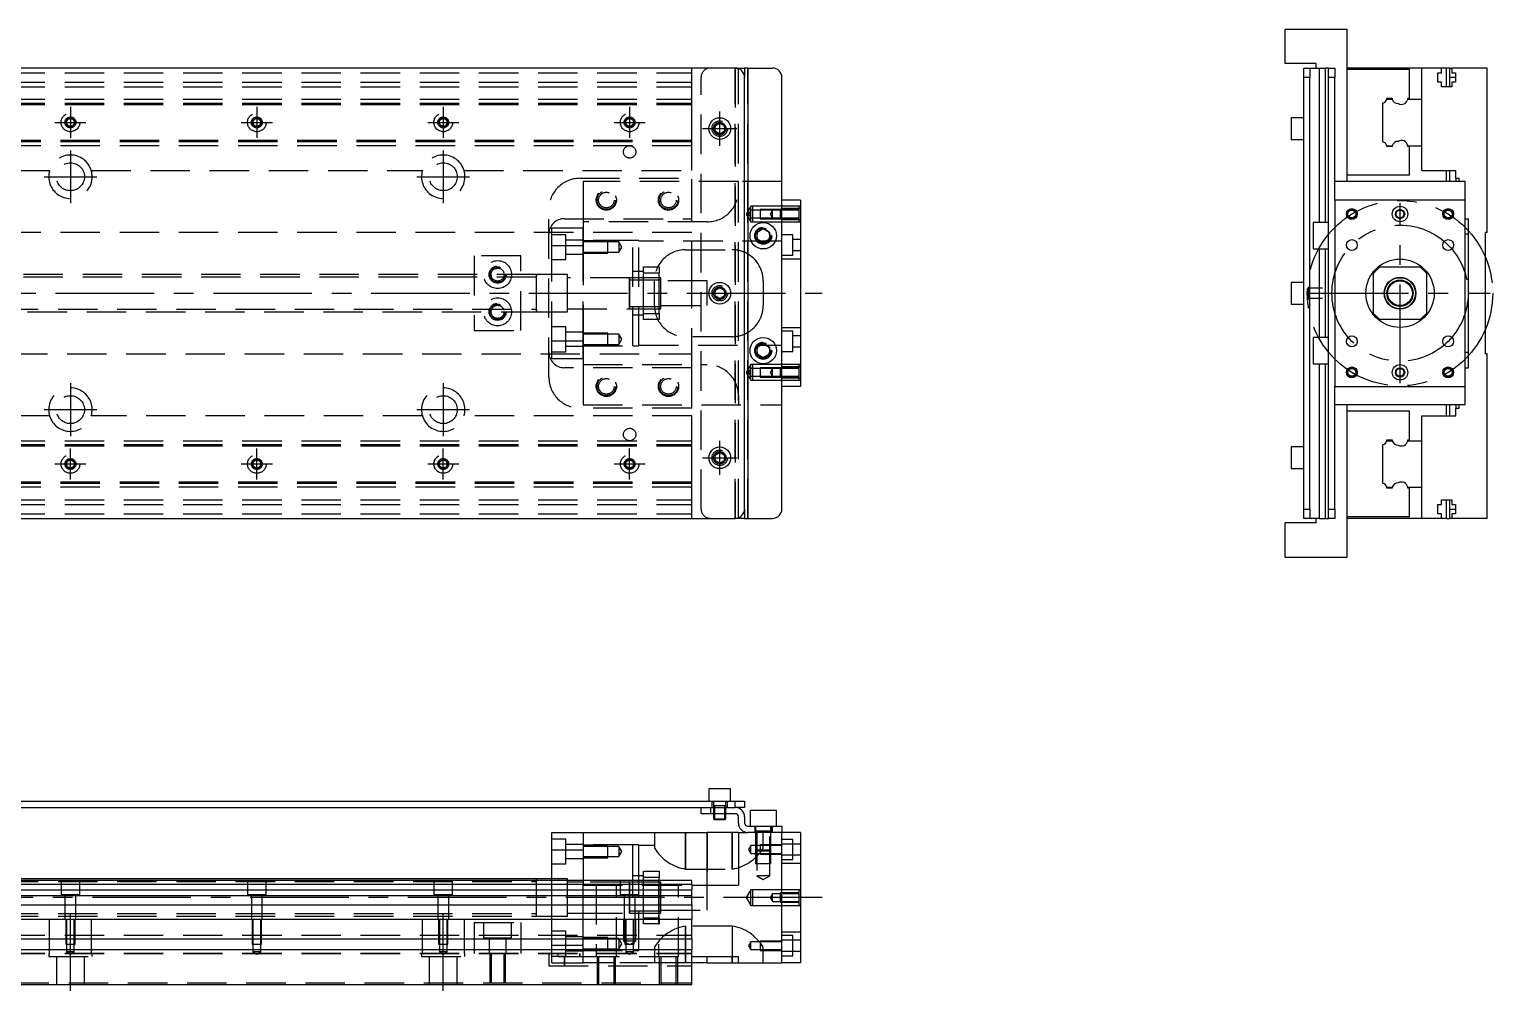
# Model space of a CAD drawing. Extents: x -5 to 915, y -264 to 87.
# Drawn here: x 443.7 to 914.8, y -224.6 to 85 of the extents above; entities that cross this region are included whole.
import ezdxf

# ---------------------------------------------------------------- set-up
doc = ezdxf.new("R2010")
doc.units = 0
doc.linetypes.add('CENTER', pattern=[50.8, 31.75, -6.35, 6.35, -6.35])
doc.linetypes.add('DASHED', pattern=[19.05, 12.7, -6.35])
doc.layers.get('0').update_dxf_attribs({"linetype": 'CONTINUOUS'})
doc.layers.add('CENTER', color=1, linetype='CENTER')

msp = doc.modelspace()

# ---------------------------------------------------------------- linework, layer by layer
at = {"color": 7, "linetype": 'CONTINUOUS'}
for p, q in [((847.97, 74), (847.97, 85)), ((847.97, 85), (867.97, 85)), ((867.97, 36), (867.97, 85)), ((671, 72.5), (3, 72.5)), ((671, 72.5), (674, 72.5)), ((674, 72.5), (674, 69.5)), ((675, 72.5), (674, 72.5)), ((675, 72.5), (675, -72.5)), ((675, 72.5), (683, 72.5)), ((857.97, 74), (847.97, 74)), ((853.97, 72.5), (855.97, 72.5)), ((853.97, 69.5), (853.97, 72.5)), ((855.97, 72.5), (855.97, 69.5)), ((855.97, 72.5), (858.97, 72.5)), ((857.97, 72.5), (857.97, 74)), ((858.97, 72.5), (858.97, 22.75)), ((858.97, 72.5), (860.97, 72.5)), ((860.97, 22.75), (860.97, 72.5)), ((861.97, 72.5), (860.97, 72.5)), ((861.97, 72.5), (863.97, 72.5)), ((861.97, 69.5), (861.97, 72.5)), ((863.97, 72.5), (863.97, 69.5)), ((891.97, 72.5), (867.97, 72.5)), ((887.97, 72), (867.97, 72)), ((887.97, 62.8), (887.97, 72)), ((898.27, 72.5), (891.97, 72.5)), ((891.97, 62.5), (891.97, 72.5)), ((897.12, 71), (898.27, 71)), ((897.12, 68), (897.12, 71)), ((899.97, 72.5), (898.27, 72.5)), ((898.27, 71), (898.27, 72.5)), ((899.97, 66.5), (899.97, 72.5)), ((900.97, 72.5), (899.97, 72.5)), ((900.97, 72.5), (901.67, 72.5)), ((900.97, 69.5), (900.97, 72.5)), ((901.67, 72.5), (901.67, 71)), ((912.97, 72.5), (901.67, 72.5)), ((901.67, 71), (902.82, 71)), ((902.82, 71), (902.82, 68)), ((912.97, 19.5), (912.97, 72.5)), ((674, -69.5), (674, 69.5)), ((686, -69.5), (686, 69.5)), ((855.97, 69.5), (853.97, 69.5)), ((853.97, -69.5), (853.97, 69.5)), ((855.97, -69.5), (855.97, 69.5)), ((863.97, 69.5), (861.97, 69.5)), ((861.97, -69.5), (861.97, 69.5)), ((863.97, 36), (863.97, 69.5)), ((898.27, 68), (897.12, 68)), ((898.27, 66.5), (898.27, 68)), ((901.67, 66.5), (898.27, 66.5)), ((902.82, 69.5), (900.97, 69.5)), ((900.97, 66.5), (900.97, 69.5)), ((901.67, 68), (901.67, 66.5)), ((902.82, 68), (901.67, 68)), ((879.47, 48.75), (879.47, 61.25)), ((880.72, 62.5), (882.5, 62.5)), ((880.77, 62.8), (882.47, 62.8)), ((887.45, 62.5), (891.97, 62.5)), ((887.47, 62.8), (887.97, 62.8)), ((891.97, 47.5), (891.97, 62.5)), ((891.97, 47.5), (891.97, 62.5)), ((664.5, 53.87), (666, 54.73)), ((664.5, 52.13), (664.5, 53.87)), ((666, 51.27), (664.5, 52.13)), ((666, 54.73), (667.5, 53.87)), ((667.5, 52.13), (666, 51.27)), ((667.5, 53.87), (667.5, 52.13)), ((849.97, 56.5), (849.97, 53)), ((853.97, 56.5), (849.97, 56.5)), ((849.97, 53), (849.97, 49.5)), ((849.97, 49.5), (853.97, 49.5)), ((880.72, 47.5), (882.5, 47.5)), ((882.47, 47.2), (880.77, 47.2)), ((887.45, 47.5), (891.97, 47.5)), ((887.97, 47.2), (887.47, 47.2)), ((887.97, 38), (887.97, 47.2)), ((891.97, 39.5), (891.97, 47.5)), ((887.97, 38), (867.97, 38)), ((891.97, 39.5), (902.97, 39.5)), ((899.97, 36), (899.97, 39.5)), ((900.97, 36), (900.97, 39.5)), ((902.97, 37), (902.97, 39.5)), ((686, -36), (686, 36)), ((863.97, 30), (863.97, 36)), ((863.97, 30), (863.97, 36)), ((905.97, 36), (863.97, 36)), ((902.97, 37), (903.97, 37)), ((902.97, 37), (902.97, 36)), ((903.97, 36), (903.97, 37)), ((905.97, 30), (905.97, 36)), ((692, 30), (686, 30)), ((692, 30), (692, -30)), ((863.97, 30), (863.97, -30)), ((905.97, 30), (863.97, 30)), ((905.97, -30), (905.97, 30)), ((905.97, 24), (906.97, 24)), ((906.97, -24), (906.97, 24)), ((678, 19.65), (680, 20.81)), ((678, 17.35), (678, 19.65)), ((680, 20.81), (682, 19.65)), ((682, 19.65), (682, 17.35)), ((856.97, 22.75), (856.97, 18.5)), ((861.97, 22.75), (856.97, 22.75)), ((906.97, 19), (905.97, 19)), ((912.47, -19.5), (912.47, 19.5)), ((912.97, 19.5), (912.47, 19.5)), ((680, 16.19), (678, 17.35)), ((682, 17.35), (680, 16.19)), ((856.97, 18.5), (856.97, 14.25)), ((856.97, 14.25), (861.97, 14.25)), ((858.97, 14.25), (858.97, -14.25)), ((860.97, -14.25), (860.97, 14.25)), ((607, -6), (607, 6)), ((878.47, 8.5), (876.47, 6.5)), ((876.47, -6.5), (876.47, 6.5)), ((878.47, 8.5), (891.47, 8.5)), ((893.47, 6.5), (891.47, 8.5)), ((893.47, 6.5), (893.47, -6.5)), ((664.5, 0.87), (666, 1.73)), ((664.5, -0.87), (664.5, 0.87)), ((666, 1.73), (667.5, 0.87)), ((667.5, 0.87), (667.5, -0.87)), ((849.97, 3.5), (849.97, 0)), ((853.97, 3.5), (849.97, 3.5)), ((849.97, 0), (849.97, -3.5)), ((855.37, 2), (855.37, 1.65)), ((855.37, 2), (855.37, 0)), ((855.37, 2), (855.37, -2)), ((855.37, 1.65), (855.37, 0)), ((855.97, 1.65), (855.37, 1.65)), ((855.37, 0), (855.37, -1.42)), ((857.97, 1.65), (855.97, 1.65)), ((859.97, 1.65), (857.97, 1.65)), ((666, -1.73), (664.5, -0.87)), ((667.5, -0.87), (666, -1.73)), ((849.97, -3.5), (853.97, -3.5)), ((855.37, -1.42), (855.37, -2)), ((855.37, -1.65), (855.97, -1.65)), ((855.97, -1.65), (857.97, -1.65)), ((857.97, -1.65), (859.97, -1.65)), ((876.47, -6.5), (878.47, -8.5)), ((891.47, -8.5), (878.47, -8.5)), ((891.47, -8.5), (893.47, -6.5)), ((678, -17.35), (680, -16.19)), ((678, -19.65), (678, -17.35)), ((680, -16.19), (682, -17.35)), ((682, -17.35), (682, -19.65)), ((856.97, -14.25), (856.97, -18.5)), ((861.97, -14.25), (856.97, -14.25)), ((856.97, -18.5), (856.97, -22.75)), ((680, -20.81), (678, -19.65)), ((682, -19.65), (680, -20.81)), ((856.97, -22.75), (861.97, -22.75)), ((858.97, -22.75), (858.97, -72.5)), ((860.97, -72.5), (860.97, -22.75)), ((905.97, -19), (906.97, -19)), ((912.97, -19.5), (912.47, -19.5)), ((912.97, -72.5), (912.97, -19.5)), ((905.97, -24), (906.97, -24)), ((692, -30), (686, -30)), ((863.97, -36), (863.97, -30)), ((863.97, -30), (905.97, -30)), ((863.97, -36), (863.97, -30)), ((905.97, -36), (905.97, -30)), ((863.97, -69.5), (863.97, -36)), ((905.97, -36), (863.97, -36)), ((867.97, -85), (867.97, -36)), ((899.97, -39.5), (899.97, -36)), ((900.97, -39.5), (900.97, -36)), ((902.97, -36), (902.97, -37)), ((902.97, -37), (903.97, -37)), ((902.97, -39.5), (902.97, -37)), ((903.97, -37), (903.97, -36)), ((887.97, -38), (867.97, -38)), ((887.97, -47.2), (887.97, -38)), ((891.97, -39.5), (902.97, -39.5)), ((891.97, -47.5), (891.97, -39.5)), ((664.5, -52.13), (666, -51.27)), ((666, -51.27), (667.5, -52.13)), ((849.97, -49.5), (849.97, -53)), ((853.97, -49.5), (849.97, -49.5)), ((879.47, -61.25), (879.47, -48.75)), ((880.72, -47.5), (882.5, -47.5)), ((880.77, -47.2), (882.47, -47.2)), ((887.45, -47.5), (891.97, -47.5)), ((887.47, -47.2), (887.97, -47.2)), ((891.97, -62.5), (891.97, -47.5)), ((891.97, -62.5), (891.97, -47.5)), ((664.5, -53.87), (664.5, -52.13)), ((666, -54.73), (664.5, -53.87)), ((667.5, -53.87), (666, -54.73)), ((667.5, -52.13), (667.5, -53.87)), ((849.97, -53), (849.97, -56.5)), ((849.97, -56.5), (853.97, -56.5)), ((880.72, -62.5), (882.5, -62.5)), ((882.47, -62.8), (880.77, -62.8)), ((887.45, -62.5), (891.97, -62.5)), ((887.97, -62.8), (887.47, -62.8)), ((887.97, -72), (887.97, -62.8)), ((891.97, -72.5), (891.97, -62.5)), ((674, -69.5), (674, -72.5)), ((853.97, -69.5), (855.97, -69.5)), ((853.97, -72.5), (853.97, -69.5)), ((855.97, -69.5), (855.97, -72.5)), ((861.97, -69.5), (863.97, -69.5)), ((861.97, -72.5), (861.97, -69.5)), ((863.97, -69.5), (863.97, -72.5)), ((897.12, -68), (898.27, -68)), ((897.12, -71), (897.12, -68)), ((898.27, -66.5), (901.67, -66.5)), ((898.27, -68), (898.27, -66.5)), ((899.97, -72.5), (899.97, -66.5)), ((900.97, -69.5), (900.97, -66.5)), ((900.97, -69.5), (902.82, -69.5)), ((900.97, -72.5), (900.97, -69.5)), ((901.67, -66.5), (901.67, -68)), ((901.67, -68), (902.82, -68)), ((902.82, -68), (902.82, -71)), ((3, -72.5), (671, -72.5)), ((674, -72.5), (671, -72.5)), ((674, -72.5), (675, -72.5)), ((675, -72.5), (683, -72.5)), ((847.97, -85), (847.97, -74)), ((857.97, -74), (847.97, -74)), ((855.97, -72.5), (853.97, -72.5)), ((858.97, -72.5), (855.97, -72.5)), ((857.97, -74), (857.97, -72.5)), ((858.97, -72.5), (860.97, -72.5)), ((860.97, -72.5), (861.97, -72.5)), ((863.97, -72.5), (861.97, -72.5)), ((887.97, -72), (867.97, -72)), ((891.97, -72.5), (867.97, -72.5)), ((898.27, -72.5), (891.97, -72.5)), ((898.27, -71), (897.12, -71)), ((898.27, -72.5), (898.27, -71)), ((899.97, -72.5), (898.27, -72.5)), ((899.97, -72.5), (900.97, -72.5)), ((901.67, -72.5), (900.97, -72.5)), ((901.67, -71), (901.67, -72.5)), ((902.82, -71), (901.67, -71)), ((912.97, -72.5), (901.67, -72.5)), ((847.97, -85), (867.97, -85)), ((669.5, -159.63), (662.5, -159.63)), ((662.5, -159.63), (662.5, -163.63)), ((669.5, -163.63), (669.5, -159.63)), ((387, -163.63), (671, -163.63)), ((671, -165.63), (671, -163.63)), ((671, -163.63), (674, -163.63)), ((674, -163.63), (674, -165.63)), ((387, -165.63), (663, -165.63)), ((660, -167.63), (660, -165.63)), ((663, -167.63), (660, -167.63)), ((663, -165.63), (671, -165.63)), ((663, -165.63), (663, -167.63)), ((663, -165.63), (671, -165.63)), ((671, -167.63), (663, -167.63)), ((664, -167.63), (664, -169.28)), ((664, -169.28), (668, -169.28)), ((664, -169.28), (664.35, -169.63)), ((664.35, -167.63), (664.35, -169.63)), ((667.65, -169.63), (667.65, -167.63)), ((667.65, -169.63), (668, -169.28)), ((668, -169.28), (668, -167.63)), ((674, -165.63), (671, -165.63)), ((672, -170.63), (672, -168.63)), ((674, -168.63), (674, -170.63)), ((684.25, -166.63), (675.75, -166.63)), ((675.75, -166.63), (675.75, -171.63)), ((684.25, -171.63), (684.25, -166.63)), ((612, -179.3), (612, -173.63)), ((612, -173.63), (622, -173.63)), ((622, -173.63), (662, -173.63)), ((622, -173.63), (622, -189.13)), ((662, -190.63), (662, -173.63)), ((672, -173.63), (662, -173.63)), ((667.65, -169.63), (664.35, -169.63)), ((672, -173.63), (675, -173.63)), ((672, -173.63), (672, -190.63)), ((675, -171.63), (683, -171.63)), ((683, -173.63), (675, -173.63)), ((683, -173.63), (683, -171.63)), ((683, -171.63), (686, -171.63)), ((686, -173.63), (683, -173.63)), ((686, -171.63), (686, -173.63)), ((692, -173.63), (686, -173.63)), ((686, -215.63), (686, -173.63)), ((692, -173.63), (692, -215.63)), ((612, -179.3), (622, -179.3)), ((612, -189.13), (612, -179.3)), ((607, -188.63), (382.5, -188.63)), ((657, -189.13), (382.5, -189.13)), ((657, -190.38), (382.5, -190.38)), ((382.5, -192.16), (657, -192.16)), ((607, -188.63), (606.99, -188.63)), ((607, -189.13), (607, -188.63)), ((607, -188.63), (607, -188.63)), ((612, -188.63), (607, -188.63)), ((607, -189.13), (607, -188.63)), ((612, -188.63), (607, -188.63)), ((637, -194.63), (637, -189.63)), ((637, -199.63), (637, -189.63)), ((637, -190.38), (637, -190.63)), ((638, -190.38), (637, -190.38)), ((637, -190.63), (637, -198.88)), ((641.5, -190.38), (638, -190.38)), ((646.5, -190.38), (641.5, -190.38)), ((647, -190.38), (646.5, -190.38)), ((657, -190.38), (657, -189.13)), ((657, -190.38), (657, -192.16)), ((657, -190.63), (672, -190.63)), ((657, -194.05), (657, -192.16)), ((657, -194.05), (382.5, -194.05)), ((657, -197.11), (382.5, -197.11)), ((657, -197.11), (657, -194.05)), ((657, -197.11), (657, -201.63)), ((17, -201.63), (657, -201.63)), ((637, -199.63), (637, -198.88)), ((637, -198.88), (647, -198.88)), ((657, -207.93), (657, -201.63)), ((17, -207.93), (657, -207.93)), ((17, -211.33), (657, -211.33)), ((657, -207.93), (657, -211.33)), ((657, -222.63), (657, -211.33)), ((657, -213.63), (672, -213.63)), ((662, -215.63), (657, -215.63)), ((662, -215.63), (662, -213.63)), ((662, -215.63), (672, -215.63)), ((672, -215.63), (672, -213.63)), ((672, -215.63), (686, -215.63)), ((692, -215.63), (686, -215.63)), ((17, -222.63), (657, -222.63))]:
    msp.add_line(p, q, dxfattribs=at)
at = {"color": 3, "linetype": 'DASHED'}
for p, q in [((17, 71), (657, 71)), ((657, 62.5), (657, 72.5)), ((671, -72.5), (671, 72.5)), ((671, 72.5), (671, -72.5)), ((672, -72.5), (672, 72.5)), ((675, -72.5), (675, 72.5)), ((17, 68), (657, 68)), ((17, 66.5), (657, 66.5)), ((660, -69.5), (660, 69.5)), ((17, 62.5), (657, 62.5)), ((17, 61.25), (657, 61.25)), ((657, 61.25), (657, 62.5)), ((657, 48.75), (657, 61.25)), ((17, 61.11), (657, 61.11)), ((17, 61.1), (657, 61.1)), ((17, 60.8), (657, 60.8)), ((664, 53), (664.03, 53.35)), ((657, 49.2), (17, 49.2)), ((657, 48.9), (17, 48.9)), ((657, 48.89), (17, 48.89)), ((657, 48.75), (17, 48.75)), ((657, 47.5), (17, 47.5)), ((657, 47.5), (657, 48.75)), ((657, 39.5), (657, 47.5)), ((343.71, 39.5), (450.29, 39.5)), ((463.71, 39.5), (570.29, 39.5)), ((583.71, 39.5), (657, 39.5)), ((621, 37), (657, 37)), ((622, 36), (622, 23)), ((672, 36), (622, 36)), ((657, 24), (657, 37)), ((686, 36), (672, 36)), ((672, 33), (672, 36)), ((611, -27), (611, 27)), ((616, 24), (657, 24)), ((657, 4), (657, 24)), ((676, 28), (674.56, 25.5)), ((674.56, 25.5), (676, 23)), ((676, 26.75), (675.28, 25.5)), ((675.28, 25.5), (676, 24.25)), ((676, 26.75), (676, 28)), ((676.5, 28), (676, 28)), ((676, 24.25), (676, 26.75)), ((679, 26.75), (676, 26.75)), ((676, 23), (676, 24.25)), ((676, 24.25), (679, 24.25)), ((676.5, 28), (676.5, 23)), ((686, 28), (676.5, 28)), ((679, 27), (679, 24)), ((686, 27), (679, 27)), ((686, 26.75), (679, 26.75)), ((679, 24.25), (686, 24.25)), ((679, 24), (686, 24)), ((683, 26.75), (682.28, 25.5)), ((682.28, 25.5), (683, 24.25)), ((683, 24.25), (683, 26.75)), ((685.5, 27), (685.5, 24)), ((691.5, 28), (686, 28)), ((692, 27.25), (686, 27.25)), ((691.5, 27), (686, 27)), ((691.5, 26.75), (686, 26.75)), ((686, 24.25), (691.5, 24.25)), ((686, 24), (691.5, 24)), ((686, 23.75), (692, 23.75)), ((691.5, 28), (691.5, 23)), ((692, 28), (691.5, 28)), ((657, 19.5), (93.97, 19.5)), ((612, 21), (622, 21)), ((612, 15.33), (612, 21)), ((616.5, 18.85), (612, 18.85)), ((616.5, 10.85), (616.5, 18.85)), ((622, 23), (622, 15.33)), ((662, 23), (622, 23)), ((622, 15.33), (622, 21)), ((676, 23), (676.5, 23)), ((676.5, 23), (686, 23)), ((686, 23), (691.5, 23)), ((691.5, 23), (692, 23)), ((612, 15.33), (622, 15.33)), ((612, -15.33), (612, 15.33)), ((622, 17.1), (616.5, 17.1)), ((638, 17), (622, 17)), ((638, 17), (622, 17)), ((630, 16.85), (622, 16.85)), ((630, 16.5), (622, 16.5)), ((622, -15.33), (622, 15.33)), ((622, 15.33), (622, -15.33)), ((630, 12.85), (630, 16.85)), ((633.5, 16.5), (630, 16.5)), ((633.5, 16.5), (633.5, 13.2)), ((634.45, 14.85), (633.5, 16.5)), ((633.5, 13.2), (634.45, 14.85)), ((638, -17), (638, 17)), ((640, 17), (638, 17)), ((640, -17), (640, 17)), ((686, 16.75), (640, 16.75)), ((682.48, 18.79), (682.5, 18.5)), ((689.5, 18.75), (686, 18.75)), ((689.5, 12.25), (689.5, 18.75)), ((692, 17.25), (689.5, 17.25)), ((602, 12), (587, 12)), ((587, 12), (587, -12)), ((602, -12), (602, 12)), ((612, 10.85), (616.5, 10.85)), ((616.5, 12.6), (622, 12.6)), ((622, 13.2), (630, 13.2)), ((622, 12.85), (630, 12.85)), ((630, 13.2), (633.5, 13.2)), ((655, 14), (670, 14)), ((686, 12.25), (689.5, 12.25)), ((692, 11), (686, 11)), ((689.5, 13.75), (692, 13.75)), ((607, 5.13), (72, 5.13)), ((607, 6), (367, 6)), ((612, 6), (606.99, 6)), ((607, -6), (607, 6)), ((607, 6), (607, 5.33)), ((607, -6), (607, 6)), ((607, 6), (607, 5.33)), ((617, 6), (607, 6)), ((617, -6), (617, 6)), ((636.99, 5), (617, 5)), ((637, 5), (617, 5)), ((637, -5), (637, 5)), ((637, 4.25), (637, 5)), ((637, 4.44), (637, 5)), ((637, 5), (637, 4.44)), ((646.5, 5), (637, 5)), ((637, 5), (636.99, 5)), ((646.5, 5), (636.99, 5)), ((641.5, 7), (638, 7)), ((641.5, 8.5), (646.5, 8.5)), ((641.5, 6.5), (641.5, 8.5)), ((641.5, -6.5), (641.5, 6.5)), ((646.5, 6.5), (641.5, 6.5)), ((646.5, 8.5), (646.5, 6.5)), ((646.5, -6.5), (646.5, 6.5)), ((647, 5), (646.5, 5)), ((647, 0), (647, 5)), ((637, 4.44), (637, -4.44)), ((637, 4.25), (637, -4.25)), ((647, 4.25), (637, 4.25)), ((645, -4), (645, 4)), ((662, 4), (647, 4)), ((647, -5), (647, 0)), ((657, -4), (657, 4)), ((662, 0), (662, 4)), ((662, -4), (662, 0)), ((664, 0), (664.02, 0.3)), ((680, 4), (680, -4)), ((637, -5), (637, -4.25)), ((637, -4.25), (647, -4.25)), ((637, -5), (637, -4.44)), ((637, -4.44), (637, -5)), ((647, -4), (662, -4)), ((657, -24), (657, -4)), ((72, -5.12), (607, -5.12)), ((367, -6), (607, -6)), ((606.99, -6), (612, -6)), ((607, -5.33), (607, -6)), ((607, -5.33), (607, -6)), ((607, -6), (607, -6)), ((607, -6), (607, -6)), ((606.99, -6), (617, -6)), ((617, -5), (636.99, -5)), ((617, -5), (637, -5)), ((636.99, -5), (637, -5)), ((637, -5), (646.5, -5)), ((636.99, -5), (646.5, -5)), ((638, -7), (641.5, -7)), ((641.5, -6.5), (646.5, -6.5)), ((641.5, -8.5), (641.5, -6.5)), ((646.5, -8.5), (641.5, -8.5)), ((646.5, -5), (647, -5)), ((646.5, -6.5), (646.5, -8.5)), ((587, -12), (602, -12)), ((616.5, -10.85), (612, -10.85)), ((616.5, -18.85), (616.5, -10.85)), ((622, -12.6), (616.5, -12.6)), ((630, -12.85), (622, -12.85)), ((630, -13.2), (622, -13.2)), ((630, -16.85), (630, -12.85)), ((633.5, -13.2), (630, -13.2)), ((633.5, -13.2), (633.5, -16.5)), ((634.45, -14.85), (633.5, -13.2)), ((670, -14), (655, -14)), ((686, -11), (692, -11)), ((689.5, -12.25), (686, -12.25)), ((689.5, -18.75), (689.5, -12.25)), ((692, -13.75), (689.5, -13.75)), ((612, -15.33), (622, -15.33)), ((612, -21), (612, -15.33)), ((616.5, -17.1), (622, -17.1)), ((622, -21), (622, -15.33)), ((622, -15.33), (622, -23)), ((622, -16.5), (630, -16.5)), ((622, -16.85), (630, -16.85)), ((622, -17), (638, -17)), ((622, -17), (638, -17)), ((630, -16.5), (633.5, -16.5)), ((633.5, -16.5), (634.45, -14.85)), ((638, -17), (640, -17)), ((640, -16.75), (686, -16.75)), ((682.48, -18.21), (682.5, -18.5)), ((686, -18.75), (689.5, -18.75)), ((689.5, -17.25), (692, -17.25)), ((93.97, -19.5), (657, -19.5)), ((612, -18.85), (616.5, -18.85)), ((612, -21), (622, -21)), ((622, -23), (662, -23)), ((622, -23), (622, -36)), ((676, -23), (674.56, -25.5)), ((676, -24.25), (676, -23)), ((676.5, -23), (676, -23)), ((676.5, -23), (676.5, -28)), ((686, -23), (676.5, -23)), ((691.5, -23), (686, -23)), ((691.5, -23), (691.5, -28)), ((692, -23), (691.5, -23)), ((657, -24), (616, -24)), ((657, -37), (657, -24)), ((674.56, -25.5), (676, -28)), ((676, -24.25), (675.28, -25.5)), ((675.28, -25.5), (676, -26.75)), ((676, -26.75), (676, -24.25)), ((679, -24.25), (676, -24.25)), ((676, -28), (676, -26.75)), ((676, -26.75), (679, -26.75)), ((676, -28), (676.5, -28)), ((676.5, -28), (686, -28)), ((679, -24), (679, -27)), ((686, -24), (679, -24)), ((686, -24.25), (679, -24.25)), ((679, -26.75), (686, -26.75)), ((679, -27), (686, -27)), ((683, -24.25), (682.28, -25.5)), ((682.28, -25.5), (683, -26.75)), ((683, -26.75), (683, -24.25)), ((685.5, -24), (685.5, -27)), ((692, -23.75), (686, -23.75)), ((691.5, -24), (686, -24)), ((691.5, -24.25), (686, -24.25)), ((686, -26.75), (691.5, -26.75)), ((686, -27), (691.5, -27)), ((686, -27.25), (692, -27.25)), ((686, -28), (691.5, -28)), ((691.5, -28), (692, -28)), ((657, -37), (621, -37)), ((622, -36), (686, -36)), ((672, -33), (672, -36)), ((450.29, -39.5), (343.71, -39.5)), ((570.29, -39.5), (463.71, -39.5)), ((657, -39.5), (583.71, -39.5)), ((657, -47.5), (657, -39.5)), ((17, -47.5), (657, -47.5)), ((17, -48.75), (657, -48.75)), ((17, -48.89), (657, -48.89)), ((17, -48.9), (657, -48.9)), ((17, -49.2), (657, -49.2)), ((657, -48.75), (657, -47.5)), ((657, -61.25), (657, -48.75)), ((667.97, -52.67), (668, -53)), ((657, -60.8), (17, -60.8)), ((657, -61.1), (17, -61.1)), ((657, -61.11), (17, -61.11)), ((657, -61.25), (17, -61.25)), ((657, -62.5), (17, -62.5)), ((657, -62.5), (657, -61.25)), ((657, -72.5), (657, -62.5)), ((17, -66.5), (657, -66.5)), ((17, -68), (657, -68)), ((17, -71), (657, -71)), ((663.5, -163.63), (663.5, -165.63)), ((664, -163.63), (664, -167.63)), ((668, -167.63), (668, -163.63)), ((668.5, -165.63), (668.5, -163.63)), ((668, -165.03), (664, -165.03)), ((664, -165.63), (664, -167.63)), ((664.35, -165.03), (664.35, -167.63)), ((667.65, -167.63), (667.65, -165.03)), ((668, -167.63), (668, -165.63)), ((645, -173.63), (645, -178.36)), ((655, -185.43), (655, -173.63)), ((655, -173.63), (655, -185.43)), ((662, -173.63), (662, -190.63)), ((670, -173.63), (670, -185.43)), ((670, -185.43), (670, -173.63)), ((677.25, -171.63), (677.25, -173.63)), ((677.5, -171.63), (677.5, -183.63)), ((682.5, -173.23), (677.5, -173.23)), ((677.9, -173.23), (677.9, -187.63)), ((680, -178.36), (680, -173.63)), ((682.1, -187.63), (682.1, -173.23)), ((682.5, -183.63), (682.5, -171.63)), ((682.75, -173.63), (682.75, -171.63)), ((616.5, -175.78), (612, -175.78)), ((616.5, -183.78), (616.5, -175.78)), ((622, -177.53), (616.5, -177.53)), ((638, -177.63), (622, -177.63)), ((630, -177.78), (622, -177.78)), ((630, -178.13), (622, -178.13)), ((630, -181.78), (630, -177.78)), ((633.5, -178.13), (630, -178.13)), ((633.5, -178.13), (633.5, -181.43)), ((634.45, -179.78), (633.5, -178.13)), ((638, -189.13), (638, -177.63)), ((640, -177.63), (638, -177.63)), ((640, -189.13), (640, -177.63)), ((645, -177.88), (640, -177.88)), ((645, -178.36), (645.03, -178.59)), ((645.03, -178.59), (645.13, -178.85)), ((676, -177.88), (675.28, -179.13)), ((676, -180.38), (676, -177.88)), ((679, -177.88), (676, -177.88)), ((679, -177.63), (679, -180.63)), ((686, -177.63), (679, -177.63)), ((686, -177.88), (679, -177.88)), ((679.84, -178.91), (679.96, -178.61)), ((679.96, -178.61), (680, -178.36)), ((689.5, -175.88), (686, -175.88)), ((692, -177.38), (686, -177.38)), ((689.5, -182.38), (689.5, -175.88)), ((616.5, -182.03), (622, -182.03)), ((622, -181.43), (630, -181.43)), ((622, -181.78), (630, -181.78)), ((630, -181.43), (633.5, -181.43)), ((633.5, -181.43), (634.45, -179.78)), ((675.28, -179.13), (676, -180.38)), ((676, -180.38), (679, -180.38)), ((677.5, -179.23), (679, -179.23)), ((677.5, -179.23), (677.9, -179.63)), ((677.5, -183.63), (682.5, -183.63)), ((679, -179.63), (677.9, -179.63)), ((679, -179.23), (682.5, -179.23)), ((682.1, -179.63), (679, -179.63)), ((679, -180.38), (686, -180.38)), ((679, -180.63), (686, -180.63)), ((682.1, -179.63), (682.5, -179.23)), ((686, -180.88), (692, -180.88)), ((686, -182.38), (689.5, -182.38)), ((692, -183.63), (686, -183.63)), ((612, -183.78), (616.5, -183.78)), ((641.5, -187.63), (638, -187.63)), ((641.5, -186.13), (646.5, -186.13)), ((641.5, -188.13), (641.5, -186.13)), ((646.5, -188.13), (641.5, -188.13)), ((641.5, -189.13), (641.5, -188.13)), ((646.5, -186.13), (646.5, -188.13)), ((646.5, -189.13), (646.5, -188.13)), ((655, -185.43), (670, -185.43)), ((680, -187.63), (677.9, -187.63)), ((677.9, -187.63), (680, -188.84)), ((682.1, -187.63), (680, -187.63)), ((680, -188.84), (682.1, -187.63)), ((72, -189.5), (607, -189.5)), ((454, -189.13), (454, -193.63)), ((460, -193.63), (460, -189.13)), ((514, -189.13), (514, -193.63)), ((520, -193.63), (520, -189.13)), ((574, -189.13), (574, -193.63)), ((580, -193.63), (580, -189.13)), ((607, -188.63), (607, -189.3)), ((607, -200.63), (607, -189.13)), ((607, -194.43), (607, -189.13)), ((617, -188.63), (612, -188.63)), ((612, -201.63), (612, -189.13)), ((617, -189.13), (617, -188.63)), ((617, -194.63), (617, -189.13)), ((622, -189.63), (617, -189.63)), ((622, -189.13), (622, -190.63)), ((637, -189.63), (622, -189.63)), ((622, -190.63), (657, -190.63)), ((622, -201.63), (622, -190.63)), ((626.25, -190.63), (626.25, -213.63)), ((632.75, -213.63), (632.75, -190.63)), ((634, -189.13), (634, -193.63)), ((638, -189.63), (636.99, -189.63)), ((637, -189.63), (637, -190.19)), ((637, -190.19), (637, -189.63)), ((637, -190.19), (637, -190.63)), ((637, -190.63), (637, -194.43)), ((638, -190.63), (638, -189.13)), ((641.5, -189.63), (638, -189.63)), ((638, -194.63), (638, -190.63)), ((640, -193.63), (640, -189.13)), ((640, -193.63), (640, -189.13)), ((641.5, -190.63), (641.5, -189.13)), ((646.5, -189.63), (641.5, -189.63)), ((641.5, -201.13), (641.5, -190.63)), ((646.25, -190.63), (646.25, -213.63)), ((646.5, -190.63), (646.5, -189.13)), ((647, -189.63), (646.5, -189.63)), ((646.5, -201.13), (646.5, -190.63)), ((647, -190.63), (647, -189.63)), ((647, -199.63), (647, -190.63)), ((652.75, -213.63), (652.75, -190.63)), ((662, -198.63), (662, -190.63)), ((676, -192.13), (674.56, -194.63)), ((676, -197.13), (676, -192.13)), ((676.5, -192.13), (676, -192.13)), ((676.5, -192.13), (676.5, -197.13)), ((686, -192.13), (676.5, -192.13)), ((685.5, -193.13), (685.5, -196.13)), ((686, -193.13), (685.5, -193.13)), ((691.5, -192.13), (686, -192.13)), ((691.5, -193.13), (686, -193.13)), ((691.5, -192.13), (691.5, -197.13)), ((692, -192.13), (691.5, -192.13)), ((454, -193.63), (460, -193.63)), ((455.25, -193.63), (455.25, -201.63)), ((458.75, -201.63), (458.75, -193.63)), ((514, -193.63), (520, -193.63)), ((515.25, -193.63), (515.25, -201.63)), ((518.75, -201.63), (518.75, -193.63)), ((574, -193.63), (580, -193.63)), ((575.25, -193.63), (575.25, -201.63)), ((578.75, -201.63), (578.75, -193.63)), ((607, -200.63), (607, -194.43)), ((617, -200.63), (617, -194.63)), ((634, -193.63), (640, -193.63)), ((635.25, -193.63), (635.25, -201.63)), ((637, -194.43), (637, -199.07)), ((638.75, -201.63), (638.75, -193.63)), ((640, -194.63), (640, -193.63)), ((640, -211.63), (640, -194.63)), ((674.56, -194.63), (676, -197.13)), ((676, -197.13), (676.5, -197.13)), ((676.5, -197.13), (686, -197.13)), ((683, -193.38), (682.28, -194.63)), ((682.28, -194.63), (683, -195.88)), ((683, -195.88), (683, -193.38)), ((685.5, -193.38), (683, -193.38)), ((683, -195.88), (685.5, -195.88)), ((691.5, -193.38), (685.5, -193.38)), ((685.5, -195.88), (691.5, -195.88)), ((685.5, -196.13), (686, -196.13)), ((686, -196.13), (691.5, -196.13)), ((686, -197.13), (691.5, -197.13)), ((691.5, -197.13), (692, -197.13)), ((72, -199.75), (607, -199.75)), ((72, -200.63), (607, -200.63)), ((450.29, -212.63), (450.29, -201.63)), ((455.5, -201.63), (455.5, -207.93)), ((455.75, -201.63), (455.75, -209.63)), ((458.25, -209.63), (458.25, -201.63)), ((458.5, -207.93), (458.5, -201.63)), ((463.71, -201.63), (463.71, -212.63)), ((515.5, -201.63), (515.5, -207.93)), ((515.75, -201.63), (515.75, -209.63)), ((518.25, -209.63), (518.25, -201.63)), ((518.5, -207.93), (518.5, -201.63)), ((570.29, -212.63), (570.29, -201.63)), ((575.5, -201.63), (575.5, -207.93)), ((575.75, -201.63), (575.75, -209.63)), ((578.25, -209.63), (578.25, -201.63)), ((578.5, -207.93), (578.5, -201.63)), ((583.71, -201.63), (583.71, -212.63)), ((606.99, -200.63), (607, -200.63)), ((607, -200.63), (607, -200.63)), ((607, -200.63), (607, -200.63)), ((607, -200.63), (612, -200.63)), ((607, -200.63), (612, -200.63)), ((612, -200.63), (617, -200.63)), ((612, -207.93), (612, -201.63)), ((617, -199.63), (622, -199.63)), ((622, -199.63), (637, -199.63)), ((622, -207.93), (622, -201.63)), ((635, -201.63), (635, -208.63)), ((635.5, -201.63), (635.5, -207.93)), ((635.75, -201.63), (635.75, -209.63)), ((636.99, -199.63), (646.5, -199.63)), ((637, -199.63), (637, -199.07)), ((637, -199.07), (637, -199.63)), ((637, -199.63), (646.5, -199.63)), ((638.25, -209.63), (638.25, -201.63)), ((638.5, -207.93), (638.5, -201.63)), ((639, -208.63), (639, -201.63)), ((641.5, -201.13), (646.5, -201.13)), ((641.5, -203.13), (641.5, -201.13)), ((646.5, -199.63), (647, -199.63)), ((646.5, -201.13), (646.5, -203.13)), ((647, -198.63), (662, -198.63)), ((17, -206.78), (657, -206.78)), ((587, -202.63), (602, -202.63)), ((587, -202.63), (587, -207.93)), ((590, -202.63), (590, -207.63)), ((599, -207.63), (599, -202.63)), ((602, -202.63), (602, -207.93)), ((616.5, -205.48), (612, -205.48)), ((616.5, -213.48), (616.5, -205.48)), ((622, -207.23), (616.5, -207.23)), ((646.5, -203.13), (641.5, -203.13)), ((670, -203.83), (655, -203.83)), ((655, -215.63), (655, -203.83)), ((655, -203.83), (655, -211.33)), ((670, -203.83), (670, -215.63)), ((686, -205.63), (692, -205.63)), ((689.5, -206.88), (686, -206.88)), ((689.5, -213.38), (689.5, -206.88)), ((455.5, -207.93), (455.5, -209.63)), ((455.5, -209.63), (458.5, -209.63)), ((455.75, -209.63), (455.75, -212.13)), ((458.25, -212.13), (458.25, -209.63)), ((458.5, -209.63), (458.5, -207.93)), ((515.5, -207.93), (515.5, -209.63)), ((515.5, -209.63), (518.5, -209.63)), ((515.75, -209.63), (515.75, -212.13)), ((518.25, -212.13), (518.25, -209.63)), ((518.5, -209.63), (518.5, -207.93)), ((575.5, -207.93), (575.5, -209.63)), ((575.5, -209.63), (578.5, -209.63)), ((575.75, -209.63), (575.75, -212.13)), ((578.25, -212.13), (578.25, -209.63)), ((578.5, -209.63), (578.5, -207.93)), ((587, -207.93), (587, -211.33)), ((587, -211.33), (587, -212.63)), ((590, -207.63), (599, -207.63)), ((591.75, -207.63), (591.75, -212.63)), ((597.25, -212.63), (597.25, -207.63)), ((602, -207.93), (602, -211.33)), ((602, -211.33), (602, -212.63)), ((612, -209.96), (612, -207.93)), ((612, -209.96), (622, -209.96)), ((612, -211.33), (612, -209.96)), ((612, -212.63), (612, -211.33)), ((616.5, -211.73), (622, -211.73)), ((630, -207.48), (622, -207.48)), ((630, -207.83), (622, -207.83)), ((622, -211.33), (622, -207.93)), ((622, -211.13), (630, -211.13)), ((622, -213.63), (622, -211.33)), ((622, -211.48), (630, -211.48)), ((622, -211.63), (638, -211.63)), ((630, -211.33), (630, -207.48)), ((633.5, -207.83), (630, -207.83)), ((630, -211.13), (633.5, -211.13)), ((630, -211.48), (630, -211.33)), ((633.5, -207.83), (633.5, -211.13)), ((634.45, -209.48), (633.5, -207.83)), ((633.5, -211.13), (634.45, -209.48)), ((639, -208.63), (635, -208.63)), ((635, -208.63), (637, -209.78)), ((635.5, -207.93), (635.5, -209.63)), ((635.5, -209.63), (638.5, -209.63)), ((635.75, -209.63), (635.75, -212.13)), ((637, -209.78), (639, -208.63)), ((638, -211.63), (640, -211.63)), ((638.25, -212.13), (638.25, -209.63)), ((638.5, -209.63), (638.5, -207.93)), ((640, -211.38), (645, -211.38)), ((645.04, -210.65), (645, -210.9)), ((645, -210.9), (645, -215.63)), ((645.16, -210.35), (645.04, -210.65)), ((655, -211.33), (655, -213.63)), ((676, -208.88), (675.28, -210.13)), ((675.28, -210.13), (676, -211.38)), ((676, -211.38), (676, -208.88)), ((679, -208.88), (676, -208.88)), ((676, -211.38), (679, -211.38)), ((679, -208.63), (679, -211.63)), ((686, -208.63), (679, -208.63)), ((686, -208.88), (679, -208.88)), ((679, -211.38), (686, -211.38)), ((679, -211.63), (686, -211.63)), ((679.97, -210.67), (679.87, -210.41)), ((680, -210.9), (679.97, -210.67)), ((680, -215.63), (680, -210.9)), ((692, -208.38), (686, -208.38)), ((686, -211.88), (692, -211.88)), ((17, -212.48), (657, -212.48)), ((17, -212.63), (657, -212.63)), ((450, -212.63), (450, -213.63)), ((450, -213.63), (464, -213.63)), ((452.5, -213.63), (452.5, -222.63)), ((458.25, -212.13), (455.75, -212.13)), ((455.75, -212.13), (457, -212.85)), ((457, -212.85), (458.25, -212.13)), ((461.5, -222.63), (461.5, -213.63)), ((464, -213.63), (464, -212.63)), ((518.25, -212.13), (515.75, -212.13)), ((515.75, -212.13), (517, -212.85)), ((517, -212.85), (518.25, -212.13)), ((570, -212.63), (570, -213.63)), ((570, -213.63), (584, -213.63)), ((572.5, -213.63), (572.5, -222.63)), ((578.25, -212.13), (575.75, -212.13)), ((575.75, -212.13), (577, -212.85)), ((577, -212.85), (578.25, -212.13)), ((581.5, -222.63), (581.5, -213.63)), ((584, -213.63), (584, -212.63)), ((592, -212.63), (592, -222.13)), ((592.4, -212.63), (592.4, -222.13)), ((596.6, -222.13), (596.6, -212.63)), ((597, -222.13), (597, -212.63)), ((611, -212.63), (611, -213.63)), ((611, -213.63), (611, -216.63)), ((611, -216.63), (657, -216.63)), ((612, -215.63), (612, -212.63)), ((612, -213.48), (616.5, -213.48)), ((612, -215.63), (622, -215.63)), ((614, -213.63), (614, -212.63)), ((614, -213.63), (621, -213.63)), ((616, -216.63), (616, -213.63)), ((616, -213.63), (616, -215.63)), ((616, -215.63), (616, -216.63)), ((621, -213.63), (621, -212.63)), ((621, -212.63), (621, -213.63)), ((621, -213.63), (657, -213.63)), ((622, -215.63), (622, -213.63)), ((626.5, -215.63), (622, -215.63)), ((626.5, -213.63), (626.5, -222.63)), ((632.5, -215.63), (626.5, -215.63)), ((627, -213.63), (627, -222.63)), ((632, -222.63), (632, -213.63)), ((632.5, -222.63), (632.5, -213.63)), ((646.5, -215.63), (632.5, -215.63)), ((638.25, -212.13), (635.75, -212.13)), ((635.75, -212.13), (637, -212.85)), ((637, -212.85), (638.25, -212.13)), ((646.5, -213.63), (646.5, -222.63)), ((652.5, -215.63), (646.5, -215.63)), ((647, -213.63), (647, -222.63)), ((652, -222.63), (652, -213.63)), ((652.5, -222.63), (652.5, -213.63)), ((657, -215.63), (652.5, -215.63)), ((655, -213.63), (655, -215.63)), ((670, -215.63), (670, -213.63)), ((686, -213.38), (689.5, -213.38)), ((94.5, -222.13), (657, -222.13))]:
    msp.add_line(p, q, dxfattribs=at)
at = {"color": 1, "linetype": 'CENTER'}
for p, q in [((666, 47.5), (666, 58.5)), ((660.5, 53), (671.5, 53)), ((884.97, -29), (884.97, 29)), ((855.97, 0), (913.97, 0)), ((666, -58.5), (666, -47.5)), ((660.5, -53), (671.5, -53))]:
    msp.add_line(p, q, dxfattribs=at)
at = {"color": 3, "linetype": 'DASHED'}
for centre, radius in [((457, 55), 3), ((457, 55), 1.75), ((517, 55), 3), ((517, 55), 1.75), ((577, 55), 3), ((577, 55), 1.75), ((637, 55), 3), ((637, 55), 1.75), ((457, 55), 1.5), ((457, 55), 1.25), ((517, 55), 1.5), ((517, 55), 1.25), ((577, 55), 1.5), ((577, 55), 1.25), ((637, 55), 1.5), ((637, 55), 1.25), ((666, 53), 2.5), ((666, 53), 2), ((637, 45.5), 2), ((457, 37.5), 4.5), ((577, 37.5), 4.5), ((629.5, 30), 3.25), ((629.5, 30), 3), ((649.5, 30), 3.25), ((649.5, 30), 3), ((629.5, 30), 2.5), ((649.5, 30), 2.5), ((680, 18.5), 2.75), ((680, 18.5), 2.5), ((594.5, 6), 4.5), ((594.5, 6), 2.75), ((594.5, 6), 2.5), ((594.5, 6), 2.1), ((666, 0), 2.5), ((666, 0), 2), ((594.5, -6), 4.5), ((594.5, -6), 2.75), ((594.5, -6), 2.5), ((594.5, -6), 2.1), ((680, -18.5), 2.75), ((680, -18.5), 2.5), ((629.5, -30), 3.25), ((629.5, -30), 3), ((629.5, -30), 2.5), ((649.5, -30), 3.25), ((649.5, -30), 3), ((649.5, -30), 2.5), ((457, -37.5), 4.5), ((577, -37.5), 4.5), ((637, -45.5), 2), ((666, -53), 2.5), ((666, -53), 2), ((457, -55), 3), ((457, -55), 1.75), ((457, -55), 1.5), ((457, -55), 1.25), ((517, -55), 3), ((517, -55), 1.75), ((517, -55), 1.5), ((517, -55), 1.25), ((577, -55), 3), ((577, -55), 1.75), ((577, -55), 1.5), ((577, -55), 1.25), ((637, -55), 3), ((637, -55), 1.75), ((637, -55), 1.5), ((637, -55), 1.25)]:
    msp.add_circle(centre, radius, dxfattribs=at)
at = {"color": 7, "linetype": 'CONTINUOUS'}
for centre, radius in [((666, 53), 3.5), ((869.47, 25.5), 1.75), ((869.47, 25.5), 1.25), ((884.97, 25.5), 2.5), ((884.97, 25.5), 1.25), ((900.47, 25.5), 1.75), ((900.47, 25.5), 1.25), ((680, 18.5), 4.25), ((869.47, 15.5), 1.75), ((900.47, 15.5), 1.75), ((884.97, 0), 11), ((884.97, 0), 5.12), ((884.97, 0), 5), ((666, 0), 3.5), ((884.97, 0), 4.25), ((884.97, 0), 4), ((869.47, -15.5), 1.75), ((900.47, -15.5), 1.75), ((680, -18.5), 4.25), ((884.97, -25.5), 2.5), ((869.47, -25.5), 1.75), ((869.47, -25.5), 1.25), ((884.97, -25.5), 1.25), ((900.47, -25.5), 1.75), ((900.47, -25.5), 1.25), ((666, -53), 3.5)]:
    msp.add_circle(centre, radius, dxfattribs=at)
at = {"color": 1, "linetype": 'CENTER'}
for radius in [29.84, 21.92]:
    msp.add_circle((884.97, 0), radius, dxfattribs=at)
at = {"color": 3, "linetype": 'CONTINUOUS'}
for centre in [(869.47, 25.5), (884.97, 25.5), (900.47, 25.5), (869.47, -25.5), (884.97, -25.5), (900.47, -25.5)]:
    msp.add_circle(centre, 1.5, dxfattribs=at)
at = {"color": 3, "linetype": 'DASHED'}
for centre, radius, start, end in [((663, 69.5), 3, 90, 180), ((457, 37.5), 7, 16.6015, 163.3984), ((577, 37.5), 7, 16.6015, 163.3984), ((457, 37.5), 7, 163.3984, 16.6015), ((577, 37.5), 7, 163.3984, 16.6015), ((621, 27), 10, 90, 180), ((662, 33), 10, 270, 0), ((616, 19), 5, 90, 180), ((655, 4), 10, 90, 180), ((670, 4), 10, 66.4218, 90), ((670, 4), 10, 0, 66.4218), ((655, -4), 10, 180, 270), ((670, -4), 10, 293.5782, 0), ((670, -4), 10, 270, 293.5782), ((616, -19), 5, 180, 270), ((662, -33), 10, 0, 90), ((621, -27), 10, 180, 270), ((457, -37.5), 7, 343.3984, 196.6015), ((577, -37.5), 7, 343.3984, 196.6015), ((457, -37.5), 7, 196.6015, 343.3984), ((577, -37.5), 7, 196.6015, 343.3984), ((663, -69.5), 3, 180, 270), ((657.2, -171.45), 14.16, 211.5026, 261.0553), ((667.82, -171.46), 14.15, 278.8824, 328.2232), ((657.18, -217.8), 14.15, 98.8824, 148.2232), ((667.8, -217.81), 14.16, 31.5026, 81.0553)]:
    msp.add_arc(centre, radius, start, end, dxfattribs=at)
at = {"color": 7, "linetype": 'CONTINUOUS'}
for centre, radius, start, end in [((671, 69.5), 3, 0, 90), ((683, 69.5), 3, 0, 90), ((879.07, 62.9), 1.7, 283.609, 346.391), ((879.07, 62.9), 1.7, 346.391, 356.6277), ((884.17, 62.8), 1.7, 180, 190.1642), ((884.17, 62.8), 1.7, 190.1642, 277.5402), ((885.47, 62.8), 2, 237.421, 351.3731), ((885.47, 62.8), 2, 351.3731, 0), ((666, 53), 1.65, 155.38, 180), ((666, 53), 1.65, 180, 204.62), ((666, 53), 1.65, 144.62, 155.38), ((666, 53), 1.65, 204.62, 215.38), ((666, 53), 1.65, 95.38, 144.62), ((666, 53), 1.65, 215.38, 264.62), ((666, 53), 1.65, 84.62, 95.38), ((666, 53), 1.65, 35.38, 84.62), ((666, 53), 1.65, 275.38, 324.62), ((666, 53), 1.65, 24.62, 35.38), ((666, 53), 1.65, 324.62, 335.38), ((666, 53), 1.65, 335.38, 24.62), ((666, 53), 1.65, 264.62, 275.38), ((879.07, 47.1), 1.7, 13.609, 76.391), ((879.07, 47.1), 1.7, 3.3723, 13.609), ((884.17, 47.2), 1.7, 169.8358, 180), ((884.17, 47.2), 1.7, 82.4598, 169.8358), ((885.47, 47.2), 2, 8.6269, 122.579), ((885.47, 47.2), 2, 0, 8.6269), ((680, 18.5), 2.1, 162.2472, 180), ((680, 18.5), 2.1, 137.7528, 162.2472), ((680, 18.5), 2.1, 102.2472, 137.7528), ((680, 18.5), 2.1, 77.7528, 102.2472), ((680, 18.5), 2.1, 42.2472, 77.7528), ((680, 18.5), 2.1, 17.7528, 42.2472), ((680, 18.5), 2.1, 342.2472, 17.7528), ((680, 18.5), 2.1, 180, 197.7528), ((680, 18.5), 2.1, 197.7528, 222.2472), ((680, 18.5), 2.1, 222.2472, 257.7528), ((680, 18.5), 2.1, 257.7528, 282.2472), ((680, 18.5), 2.1, 282.2472, 317.7528), ((680, 18.5), 2.1, 317.7528, 342.2472), ((666, 0), 1.65, 155.38, 180), ((666, 0), 1.65, 180, 204.62), ((666, 0), 1.65, 144.62, 155.38), ((666, 0), 1.65, 95.38, 144.62), ((666, 0), 1.65, 84.62, 95.38), ((666, 0), 1.65, 35.38, 84.62), ((666, 0), 1.65, 24.62, 35.38), ((666, 0), 1.65, 335.38, 24.62), ((666, 0), 1.65, 204.62, 215.38), ((666, 0), 1.65, 215.38, 264.62), ((666, 0), 1.65, 264.62, 275.38), ((666, 0), 1.65, 275.38, 324.62), ((666, 0), 1.65, 324.62, 335.38), ((680, -18.5), 2.1, 162.2472, 180), ((680, -18.5), 2.1, 180, 197.7528), ((680, -18.5), 2.1, 137.7528, 162.2472), ((680, -18.5), 2.1, 102.2472, 137.7528), ((680, -18.5), 2.1, 77.7528, 102.2472), ((680, -18.5), 2.1, 42.2472, 77.7528), ((680, -18.5), 2.1, 17.7528, 42.2472), ((680, -18.5), 2.1, 342.2472, 17.7528), ((680, -18.5), 2.1, 197.7528, 222.2472), ((680, -18.5), 2.1, 222.2472, 257.7528), ((680, -18.5), 2.1, 257.7528, 282.2472), ((680, -18.5), 2.1, 282.2472, 317.7528), ((680, -18.5), 2.1, 317.7528, 342.2472), ((666, -53), 1.65, 95.38, 144.62), ((666, -53), 1.65, 84.62, 95.38), ((666, -53), 1.65, 35.38, 84.62), ((879.07, -47.1), 1.7, 283.609, 346.391), ((879.07, -47.1), 1.7, 346.391, 356.6277), ((884.17, -47.2), 1.7, 180, 190.1642), ((884.17, -47.2), 1.7, 190.1642, 277.5402), ((885.47, -47.2), 2, 237.421, 351.3731), ((885.47, -47.2), 2, 351.3731, 0), ((666, -53), 1.65, 155.38, 180), ((666, -53), 1.65, 180, 204.62), ((666, -53), 1.65, 144.62, 155.38), ((666, -53), 1.65, 204.62, 215.38), ((666, -53), 1.65, 215.38, 264.62), ((666, -53), 1.65, 264.62, 275.38), ((666, -53), 1.65, 275.38, 324.62), ((666, -53), 1.65, 24.62, 35.38), ((666, -53), 1.65, 324.62, 335.38), ((666, -53), 1.65, 335.38, 24.62), ((884.17, -62.8), 1.7, 82.4598, 169.8358), ((885.47, -62.8), 2, 8.6269, 122.579), ((879.07, -62.9), 1.7, 13.609, 76.391), ((879.07, -62.9), 1.7, 3.3723, 13.609), ((884.17, -62.8), 1.7, 169.8358, 180), ((885.47, -62.8), 2, 0, 8.6269), ((671, -69.5), 3, 270, 0), ((683, -69.5), 3, 270, 0), ((671, -168.63), 3, 0, 90), ((671, -168.63), 1, 0, 90), ((675, -170.63), 3, 180, 270), ((675, -170.63), 1, 180, 270)]:
    msp.add_arc(centre, radius, start, end, dxfattribs=at)
at = {"layer": 'CENTER', "color": 1, "linetype": 'CENTER'}
for p, q in [((457, 60), (457, 50)), ((517, 60), (517, 50)), ((577, 60), (577, 50)), ((637, 60), (637, 50)), ((452, 55), (462, 55)), ((512, 55), (522, 55)), ((572, 55), (582, 55)), ((632, 55), (642, 55)), ((457, 46), (457, 29)), ((577, 46), (577, 29)), ((448.5, 37.5), (465.5, 37.5)), ((568.5, 37.5), (585.5, 37.5)), ((-5, 0), (699, 0)), ((457, -29), (457, -46)), ((577, -29), (577, -46)), ((448.5, -37.5), (465.5, -37.5)), ((568.5, -37.5), (585.5, -37.5)), ((457, -60), (457, -50)), ((517, -60), (517, -50)), ((577, -60), (577, -50)), ((637, -60), (637, -50)), ((452, -55), (462, -55)), ((512, -55), (522, -55)), ((572, -55), (582, -55)), ((632, -55), (642, -55)), ((699, -194.63), (-5, -194.63)), ((457, -224.63), (457, -199.63)), ((577, -224.63), (577, -199.63))]:
    msp.add_line(p, q, dxfattribs=at)

doc.saveas('drawing.dxf')
